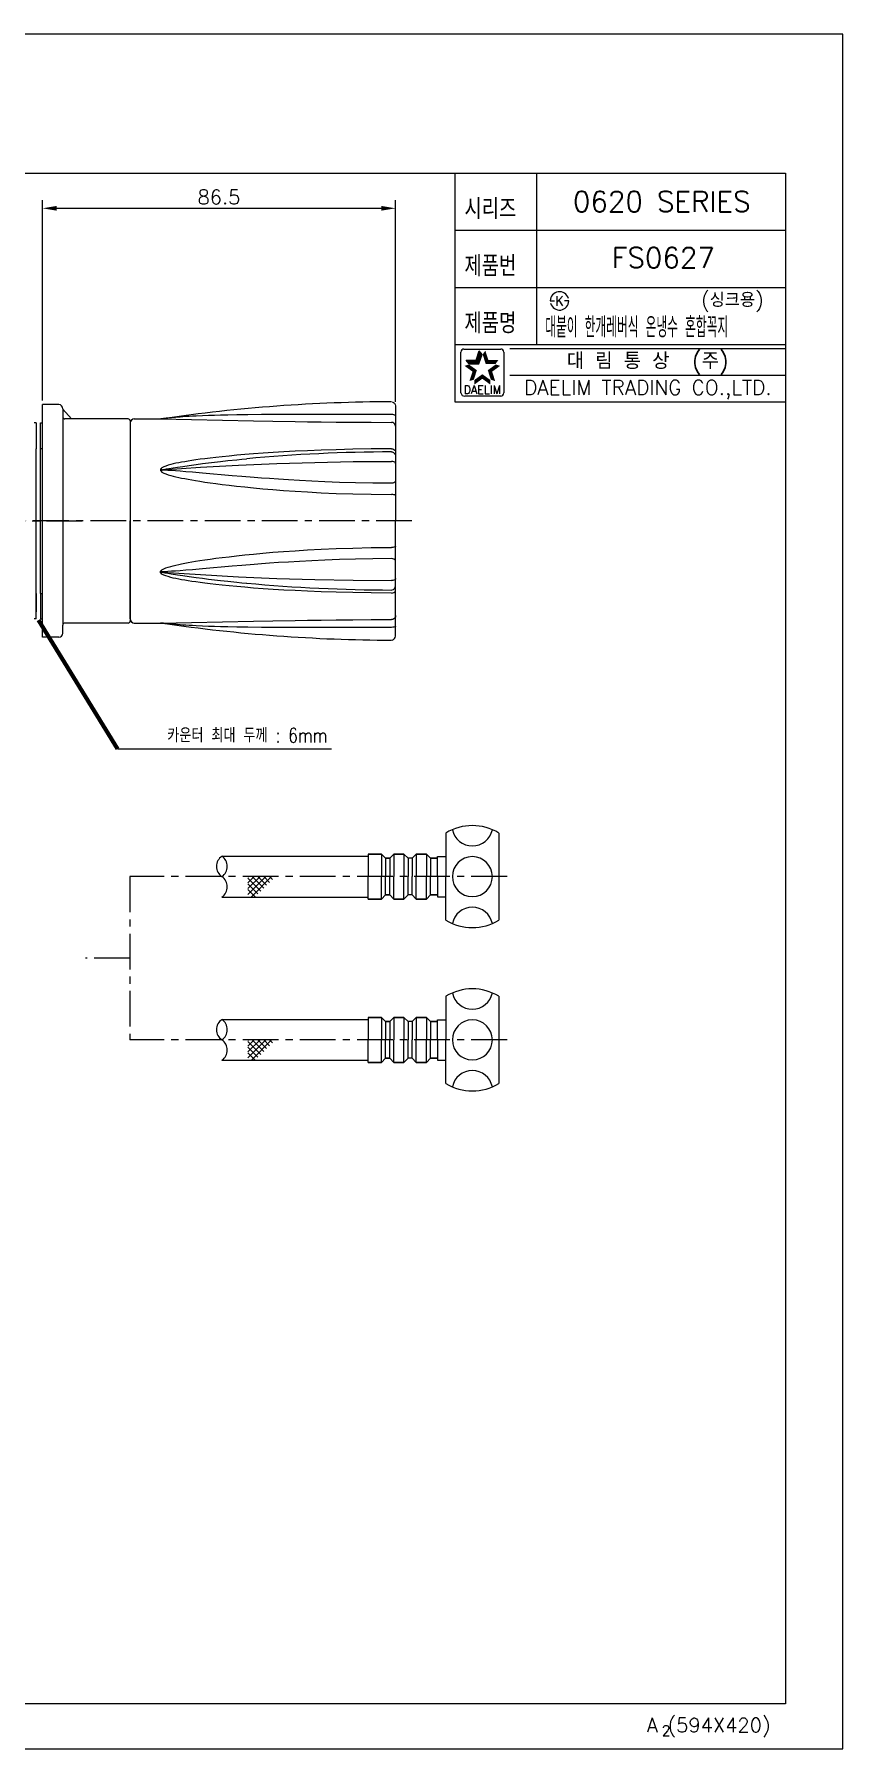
# Model space of a CAD drawing. Extents: x 26167 to 26761, y -5052 to -4632.
# Drawn here: x 26563.1 to 26761.1, y -5052.1 to -4632.1 of the extents above; entities that cross this region are included whole.
import ezdxf
from ezdxf.enums import TextEntityAlignment as Align

# ---------------------------------------------------------------- set-up
doc = ezdxf.new("R2010")
doc.units = 0
doc.header["$LTSCALE"] = 7
doc.header["$MEASUREMENT"] = 0
doc.linetypes.add('CENTER', pattern=[2, 1.25, -0.25, 0.25, -0.25])
doc.layers.get('0').update_dxf_attribs({"color": 2, "linetype": 'CONTINUOUS'})
doc.layers.get('DEFPOINTS').update_dxf_attribs({"linetype": 'CONTINUOUS'})
for name, color, linetype in [('CL', 1, 'CENTER'), ('D', 2, 'CONTINUOUS'), ('DIM', 2, 'CONTINUOUS'), ('DWG', 7, 'CONTINUOUS')]:
    doc.layers.add(name, color=color, linetype=linetype)
doc.styles.add('DD', font='romans', dxfattribs={"bigfont": 'hs'})
doc.styles.add('GHS', font='romans', dxfattribs={"bigfont": 'ghs'})
doc.styles.add('ROMANS', font='romans')
doc.dimstyles.new('CWC', dxfattribs={"dimscale": 0, "dimtxt": 3.5, "dimasz": 3.5, "dimexe": 2, "dimexo": 1, "dimgap": 1, "dimtad": 1, "dimdec": 4, "dimdsep": 46, "dimtxsty": 'DD', "dimcen": 3, "dimclrd": 2, "dimclre": 2, "dimclrt": 2, "dimadec": 3, "dimazin": 2, "dimtfac": 1, "dimtdec": 4, "dimtmove": 0, "dimatfit": 3, "dimfxl": 0, "dimtvp": 1, "dimtolj": 1, "dimtzin": 0, "dimlwd": -1, "dimlwe": -1, "dimarcsym": 0})
doc.dimstyles.new('STANDARD$7', dxfattribs={"dimtxt": 3.5, "dimasz": 3, "dimexe": 1, "dimexo": 1, "dimgap": 1, "dimtad": 1, "dimdec": 4, "dimzin": 0, "dimdsep": 46, "dimtxsty": 'GHS', "dimcen": 1, "dimclrd": 256, "dimclre": 256, "dimclrt": 2, "dimadec": 4, "dimazin": 0, "dimtfac": 1, "dimtdec": 4, "dimtmove": 2, "dimatfit": 2, "dimfxl": 0, "dimtolj": 1, "dimtzin": 0, "dimlwd": -1, "dimlwe": -1, "dimarcsym": 0})

# ---------------------------------------------------------------- blocks, each defined once
blk = doc.blocks.new('기본양식')
for p, q in [((-226.12, 442.54), (-820.12, 442.54)), ((-226.12, 22.54), (-226.12, 442.54)), ((-820.12, 22.54), (-226.12, 22.54))]:
    blk.add_line(p, q)
at = {"color": 4}
for p, q in [((-789.12, 408.54), (-240.12, 408.54)), ((-240.12, 408.54), (-240.12, 33.54)), ((-240.12, 33.54), (-789.12, 33.54))]:
    blk.add_line(p, q, dxfattribs=at)
at = {"color": 7}
for p, q in [((-321.12, 408.54), (-321.12, 352.54)), ((-301.12, 408.54), (-301.12, 366.54)), ((-321.12, 394.54), (-240.12, 394.54)), ((-321.12, 380.54), (-240.12, 380.54)), ((-321.12, 366.54), (-240.12, 366.54)), ((-321.12, 352.54), (-240.12, 352.54))]:
    blk.add_line(p, q, dxfattribs=at)
at = {"color": 2, "linetype": 'Continuous'}
for p, q in [((-318.89, 365.43), (-309.89, 365.43)), ((-307.62, 365.54), (-240.12, 365.54)), ((-319.64, 354.68), (-319.64, 364.68)), ((-309.14, 364.68), (-309.14, 354.68)), ((-307.62, 359.04), (-240.12, 359.04)), ((-309.89, 353.93), (-318.64, 353.93))]:
    blk.add_line(p, q, dxfattribs=at)
at = {"color": 2}
for p, q in [((-317.64, 361.81), (-318.31, 362.73)), ((-318.31, 362.73), (-315.88, 362.73)), ((-317.64, 361.81), (-315.22, 361.81)), ((-315.88, 362.73), (-315.13, 365.03)), ((-315.22, 361.81), (-314.47, 364.12)), ((-314.47, 364.12), (-315.13, 365.03))]:
    blk.add_line(p, q, dxfattribs=at)
at = {"color": 2, "linetype": 'Continuous'}
for centre, radius, start, end in [((-318.89, 364.68), 0.75, 90, 180), ((-309.89, 364.68), 0.75, 0, 90), ((-318.77, 354.8), 0.884, 188.1301, 278.1301), ((-309.89, 354.68), 0.75, 270, 0)]:
    blk.add_arc(centre, radius, start, end, dxfattribs=at)
at = {"color": 2}
for points in [[(-316.8, 359.9), (-315.72, 360.25), (-318.76, 361.32), (-317.69, 361.67)], [(-318.31, 362.73), (-317.64, 361.81), (-315.88, 362.73), (-315.22, 361.81)], [(-315.88, 362.73), (-315.22, 361.81), (-315.13, 365.03), (-314.47, 364.12)], [(-313.65, 365.03), (-314.32, 364.12), (-312.9, 362.73), (-313.57, 361.81)], [(-312.9, 362.73), (-313.57, 361.81), (-310.48, 362.73), (-311.14, 361.81)], [(-310.02, 361.32), (-311.1, 361.67), (-311.98, 359.9), (-313.06, 360.25)], [(-317.55, 357.59), (-316.47, 357.94), (-316.8, 359.9), (-315.72, 360.25)], [(-314.39, 358.15), (-314.39, 359.28), (-316.35, 356.72), (-316.35, 357.85)], [(-312.43, 356.72), (-312.43, 357.85), (-314.39, 358.15), (-314.39, 359.28)], [(-311.98, 359.9), (-313.06, 360.25), (-311.24, 357.59), (-312.31, 357.94)]]:
    blk.add_solid(points, dxfattribs=at)
at = {"layer": 'DIM'}
for p, q in [((-297.74, 377.23), (-297.24, 377.23)), ((-297.24, 377.23), (-296.74, 377.23)), ((-293.74, 377.23), (-294.24, 377.23)), ((-293.24, 377.23), (-293.74, 377.23))]:
    blk.add_line(p, q, dxfattribs=at)
for start, end in [(15, 180), (195, 0)]:
    blk.add_arc((-295.49, 377.23), 2.25, start, end, dxfattribs=at)
at = {"color": 7, "linetype": 'Continuous'}
for s, height, style, p in [('대 림 통 상  (주)', 4, 'GHS', (-273.86, 362.24)), ('DAELIM TRADING CO.,LTD.', 3.6, 'ROMANS', (-273.86, 355.47))]:
    blk.add_text(s, height=height, dxfattribs=dict(at, style=style)).set_placement(p, align=Align.MIDDLE)
at = {"color": 2, "linetype": 'Continuous', "style": 'ROMANS'}
blk.add_text('DAELIM', height=2, dxfattribs=at).set_placement((-314.39, 354.48), align=Align.CENTER)
at = {"color": 7, "style": 'GHS'}
for s, height, p in [('A (594X420)', 3.5, (-274.11, 26.57)), ('2', 2.5, (-270.45, 25.74))]:
    blk.add_text(s, height=height, dxfattribs=at).set_placement(p)
at = {"layer": 'DIM', "style": 'GHS', "width": 0.8}
for s, p in [('시리즈', (-318.78, 397.27)), ('제품번', (-318.78, 383.27)), ('제품명', (-318.78, 369.27))]:
    blk.add_text(s, height=5, dxfattribs=at).set_placement(p)
at = {"layer": 'DIM', "style": 'GHS'}
blk.add_text('K', height=2.39, dxfattribs=at).set_placement((-295.49, 377.23), align=Align.MIDDLE)
blk = doc.blocks.new('*D1')
at = {"layer": 'DEFPOINTS', "color": 0}
for p in [(26651.59, -4674.7), (26565.09, -4722.79), (26651.59, -4723.09)]:
    blk.add_point(p, dxfattribs=at)
at = {"layer": 'DWG', "color": 2}
for p, q in [((26565.09, -4721.79), (26565.09, -4672.7)), ((26651.59, -4722.09), (26651.59, -4672.7)), ((26568.59, -4674.7), (26648.09, -4674.7))]:
    blk.add_line(p, q, dxfattribs=at)
for points in [[(26568.59, -4674.12), (26568.59, -4675.28), (26565.09, -4674.7)], [(26648.09, -4674.12), (26648.09, -4675.28), (26651.59, -4674.7)]]:
    blk.add_solid(points, dxfattribs=at)
at = {"layer": 'DWG', "color": 2, "insert": (26608.34, -4671.95), "char_height": 3.5, "attachment_point": 5, "style": 'DD'}
blk.add_mtext('\\A1;86.5', dxfattribs=at)

msp = doc.modelspace()

# ---------------------------------------------------------------- linework, layer by layer
at = {"color": 7, "linetype": 'Continuous'}
for p, q in [((26563.59329, -4727.29355), (26563.09286, -4727.29355)), ((26563.59286, -4727.29355), (26563.59286, -4733.62197)), ((26564.59329, -4727.29355), (26565.09329, -4727.29355)), ((26564.59329, -4733.79359), (26564.59329, -4727.29355)), ((26564.59329, -4733.54359), (26565.09329, -4733.54359)), ((26563.59286, -4775.29355), (26563.59286, -4768.96511)), ((26564.59329, -4769.04359), (26565.09329, -4769.04359)), ((26564.59329, -4769.04359), (26564.59329, -4775.29355)), ((26564.59329, -4775.29355), (26565.09329, -4775.29355))]:
    msp.add_line(p, q, dxfattribs=at)
at = {"color": 0, "linetype": 'ByBlock', "lineweight": 20}
for p, q in [((26609.05036, -4833.42214), (26644.89806, -4833.42214)), ((26609.05036, -4843.42214), (26644.89806, -4843.42214)), ((26609.05036, -4873.42214), (26644.89806, -4873.42214)), ((26609.05036, -4883.42214), (26644.89806, -4883.42214))]:
    msp.add_line(p, q, dxfattribs=at)
at = {"color": 2}
for p, q in [((26615.43331, -4841.36941), (26618.38961, -4838.4131)), ((26615.43331, -4842.78362), (26619.80383, -4838.4131)), ((26615.43331, -4839.95519), (26616.9754, -4838.4131)), ((26615.43331, -4838.54098), (26615.56118, -4838.4131)), ((26618.5995, -4841.95767), (26615.43331, -4838.79148)), ((26617.89239, -4842.66478), (26615.43331, -4840.2057)), ((26617.18529, -4843.37189), (26615.43331, -4841.61991)), ((26616.209, -4843.42214), (26621.21804, -4838.4131)), ((26619.30661, -4841.25057), (26616.46914, -4838.4131)), ((26620.01371, -4840.54346), (26617.88336, -4838.4131)), ((26620.72082, -4839.83635), (26619.29757, -4838.4131)), ((26621.42793, -4839.12925), (26620.71178, -4838.4131)), ((26622.13503, -4838.42214), (26622.126, -4838.4131)), ((26615.43331, -4881.37844), (26618.38961, -4878.42214)), ((26615.43331, -4882.79265), (26619.80383, -4878.42214)), ((26615.43331, -4879.96423), (26616.9754, -4878.42214)), ((26615.43331, -4878.55001), (26615.56118, -4878.42214)), ((26618.5995, -4881.96671), (26615.43331, -4878.80052)), ((26617.89239, -4882.67381), (26615.43331, -4880.21473)), ((26616.209, -4883.43117), (26621.21804, -4878.42214)), ((26619.30661, -4881.2596), (26616.46914, -4878.42214)), ((26620.01371, -4880.55249), (26617.88336, -4878.42214)), ((26620.72082, -4879.84539), (26619.29757, -4878.42214)), ((26621.42793, -4879.13828), (26620.71178, -4878.42214)), ((26622.13503, -4878.43117), (26622.126, -4878.42214)), ((26617.18529, -4883.38092), (26615.43331, -4881.62895))]:
    msp.add_line(p, q, dxfattribs=at)
at = {"layer": 'CL'}
for p, q in [((26314.09286, -4751.29362), (26574.79612, -4751.29362)), ((26655.59329, -4751.29362), (26561.09286, -4751.29362)), ((26678.89806, -4838.42214), (26586.53927, -4838.42214)), ((26586.53927, -4838.42214), (26586.53927, -4878.42214)), ((26586.53927, -4858.42214), (26575.68075, -4858.42214)), ((26678.89806, -4878.42214), (26586.53927, -4878.42214))]:
    msp.add_line(p, q, dxfattribs=at)
at = {"layer": 'D'}
msp.add_line((26583.4444, -4807.15717), (26635.87199, -4807.15717), dxfattribs=at)
at = {"layer": 'D', "color": 2}
for centre, start, end in [((26610.77125, -4835.92214), 124.541798, 235.458202), ((26607.32947, -4835.92214), 304.541798, 55.458202), ((26607.32947, -4840.92214), 304.541798, 55.458202), ((26610.77125, -4875.92214), 124.541798, 235.458202), ((26607.32947, -4875.92214), 304.541798, 55.458202), ((26607.32947, -4880.92214), 304.541798, 55.458202)]:
    msp.add_arc(centre, 3.03504, start, end, dxfattribs=at)
at = {"layer": 'DIM'}
for p, q in [((26563.59286, -4727.29355), (26563.59329, -4727.29355)), ((26563.59286, -4775.29355), (26563.59329, -4775.29355))]:
    msp.add_line(p, q, dxfattribs=at)
at = {"layer": 'DWG'}
for p, q in [((26565.09329, -4724.94362), (26565.09329, -4722.79362)), ((26569.09329, -4722.79362), (26565.09329, -4722.79362)), ((26565.09329, -4779.79362), (26565.09329, -4724.78765)), ((26572.20379, -4726.29358), (26570.09329, -4723.86989)), ((26570.09329, -4723.86989), (26570.13171, -4776.60143)), ((26650.79451, -4722.11526), (26651.11125, -4722.2394)), ((26651.11125, -4722.2394), (26651.36819, -4722.46273)), ((26651.36819, -4722.46273), (26651.53533, -4722.7593)), ((26651.53533, -4722.7593), (26651.59329, -4723.09482)), ((26651.59329, -4723.09498), (26651.59329, -4751.29362)), ((26565.09329, -4727.29355), (26565.09329, -4725.21182)), ((26586.09329, -4726.29362), (26570.59329, -4726.29362)), ((26586.59329, -4726.79362), (26586.59329, -4775.79362)), ((26586.59329, -4727.29394), (26586.59329, -4751.29362)), ((26587.59329, -4726.29362), (26594.0037, -4726.29362)), ((26594.0037, -4726.29362), (26616.81315, -4726.75856)), ((26594.23181, -4726.2897), (26594.08633, -4726.29527)), ((26594.34146, -4726.27455), (26594.50906, -4726.25075)), ((26594.50906, -4726.25075), (26594.52087, -4726.24888)), ((26594.52087, -4726.25104), (26594.50906, -4726.25075)), ((26594.52088, -4726.25109), (26594.52088, -4726.24893)), ((26605.79227, -4725.46851), (26604.34144, -4725.52468)), ((26607.21525, -4725.42186), (26605.79227, -4725.46851)), ((26608.74836, -4725.37965), (26607.21525, -4725.42186)), ((26610.53037, -4725.33922), (26608.74836, -4725.37965)), ((26612.70039, -4725.29959), (26610.53037, -4725.33922)), ((26615.39845, -4725.26223), (26612.70039, -4725.29959)), ((26618.76575, -4725.23101), (26615.39845, -4725.26223)), ((26616.81315, -4726.75856), (26621.57079, -4726.84858)), ((26634.30562, -4725.20552), (26628.07678, -4725.20218)), ((26563.59286, -4768.96511), (26563.59286, -4733.62197)), ((26564.59329, -4769.04359), (26564.59329, -4733.54359)), ((26601.06165, -4737.69925), (26602.73732, -4737.46783)), ((26602.73732, -4737.46783), (26604.34247, -4737.25551)), ((26604.34247, -4737.25551), (26605.79086, -4737.07175)), ((26605.79086, -4737.07175), (26607.21223, -4736.89862)), ((26607.21223, -4736.89862), (26608.74442, -4736.71995)), ((26608.74442, -4736.71995), (26610.5261, -4736.52243)), ((26610.5261, -4736.52243), (26612.69623, -4736.29635)), ((26594.50906, -4738.77219), (26594.52087, -4738.77125)), ((26594.52088, -4738.81231), (26594.52088, -4738.73233)), ((26596.66904, -4738.35646), (26598.19983, -4738.11857)), ((26597.65517, -4739.02302), (26596.67242, -4738.95668)), ((26598.81232, -4739.10738), (26597.65517, -4739.02302)), ((26598.19983, -4738.11857), (26599.49889, -4737.92429)), ((26600.25288, -4739.21904), (26598.81232, -4739.10738)), ((26599.49889, -4737.92429), (26601.06165, -4737.69925)), ((26601.89299, -4739.35292), (26600.25288, -4739.21904)), ((26604.34144, -4739.56266), (26601.89299, -4739.35292)), ((26611.55817, -4740.19995), (26604.34144, -4739.56266)), ((26613.9746, -4740.40367), (26611.55817, -4740.19995)), ((26586.59329, -4775.29331), (26586.59329, -4751.29362)), ((26651.59329, -4779.49226), (26651.59329, -4751.29362)), ((26611.55817, -4762.3873), (26604.34144, -4763.02458)), ((26613.9746, -4762.18357), (26611.55817, -4762.3873)), ((26594.50906, -4763.81506), (26594.52087, -4763.816)), ((26594.52088, -4763.77494), (26594.52088, -4763.85491)), ((26596.66904, -4764.23079), (26598.19983, -4764.46868)), ((26597.65517, -4763.56423), (26596.67242, -4763.63057)), ((26598.81232, -4763.47987), (26597.65517, -4763.56423)), ((26598.19983, -4764.46868), (26599.49889, -4764.66296)), ((26600.25288, -4763.36821), (26598.81232, -4763.47987)), ((26599.49889, -4764.66296), (26601.06165, -4764.888)), ((26601.89299, -4763.23433), (26600.25288, -4763.36821)), ((26601.06165, -4764.888), (26602.73732, -4765.11941)), ((26604.34144, -4763.02458), (26601.89299, -4763.23433)), ((26602.73732, -4765.11941), (26604.34247, -4765.33173)), ((26604.34247, -4765.33173), (26605.79086, -4765.5155)), ((26605.79086, -4765.5155), (26607.21223, -4765.68863)), ((26607.21223, -4765.68863), (26608.74442, -4765.8673)), ((26608.74442, -4765.8673), (26610.5261, -4766.06482)), ((26610.5261, -4766.06482), (26612.69623, -4766.2909)), ((26563.59286, -4769.04362), (26563.59286, -4773.54362)), ((26563.59286, -4775.29355), (26563.09286, -4775.29355)), ((26565.09329, -4779.79362), (26565.09329, -4775.29355)), ((26570.09329, -4778.79362), (26570.09329, -4776.79362)), ((26586.09329, -4776.29362), (26570.59329, -4776.29362)), ((26587.59329, -4776.29362), (26594.0037, -4776.29362)), ((26594.0037, -4776.29362), (26616.81315, -4775.82869)), ((26594.23181, -4776.29755), (26594.08633, -4776.29198)), ((26594.34146, -4776.3127), (26594.50906, -4776.3365)), ((26594.52087, -4776.33621), (26594.50906, -4776.3365)), ((26594.50906, -4776.3365), (26594.52087, -4776.33837)), ((26594.52088, -4776.33616), (26594.52088, -4776.33832)), ((26605.79227, -4777.11873), (26604.34144, -4777.06256)), ((26607.21525, -4777.16539), (26605.79227, -4777.11873)), ((26608.74836, -4777.2076), (26607.21525, -4777.16539)), ((26610.53037, -4777.24803), (26608.74836, -4777.2076)), ((26612.70039, -4777.28766), (26610.53037, -4777.24803)), ((26615.39845, -4777.32502), (26612.70039, -4777.28766)), ((26618.76575, -4777.35624), (26615.39845, -4777.32502)), ((26616.81315, -4775.82869), (26621.57079, -4775.73867)), ((26634.30562, -4777.38173), (26628.07678, -4777.38507)), ((26651.53533, -4779.82795), (26651.59329, -4779.49243)), ((26569.09329, -4779.79362), (26565.09329, -4779.79362)), ((26650.79451, -4780.47199), (26651.11125, -4780.34785)), ((26651.11125, -4780.34785), (26651.36819, -4780.12452)), ((26651.36819, -4780.12452), (26651.53533, -4779.82795)), ((26676.89806, -4827.74506), (26676.89806, -4849.09922)), ((26644.89806, -4832.92214), (26644.89806, -4838.42214)), ((26648.13862, -4832.92214), (26648.13862, -4838.42214)), ((26649.13862, -4833.92214), (26649.13862, -4838.42214)), ((26650.1575, -4833.92214), (26650.1575, -4838.42214)), ((26651.1575, -4832.92214), (26651.1575, -4838.42214)), ((26653.63862, -4832.92214), (26653.63862, -4838.42214)), ((26655.6575, -4833.92214), (26654.63862, -4833.92214)), ((26654.63862, -4833.92214), (26654.63862, -4838.42214)), ((26655.6575, -4833.92214), (26655.6575, -4838.42214)), ((26656.6575, -4832.92214), (26656.6575, -4838.42214)), ((26659.13862, -4832.92214), (26659.13862, -4838.42214)), ((26660.13862, -4833.92214), (26660.13862, -4838.42214)), ((26661.89806, -4838.42214), (26661.89806, -4833.47214)), ((26661.89806, -4833.47214), (26663.89806, -4833.47214)), ((26644.89806, -4843.92214), (26644.89806, -4838.42214)), ((26648.13862, -4843.92214), (26648.13862, -4838.42214)), ((26649.13862, -4842.92214), (26649.13862, -4838.42214)), ((26650.1575, -4842.92214), (26650.1575, -4838.42214)), ((26651.1575, -4843.92214), (26651.1575, -4838.42214)), ((26653.63862, -4843.92214), (26653.63862, -4838.42214)), ((26654.63862, -4842.92214), (26654.63862, -4838.42214)), ((26655.6575, -4842.92214), (26655.6575, -4838.42214)), ((26656.6575, -4843.92214), (26656.6575, -4838.42214)), ((26659.13862, -4843.92214), (26659.13862, -4838.42214)), ((26660.13862, -4842.92214), (26660.13862, -4838.42214)), ((26661.89806, -4838.42214), (26661.89806, -4843.37214)), ((26655.6575, -4842.92214), (26654.63862, -4842.92214)), ((26661.89806, -4843.37214), (26663.89806, -4843.37214)), ((26676.89806, -4867.74506), (26676.89806, -4889.09922)), ((26644.89806, -4872.92214), (26644.89806, -4878.42214)), ((26648.13862, -4872.92214), (26648.13862, -4878.42214)), ((26649.13862, -4873.92214), (26649.13862, -4878.42214)), ((26650.1575, -4873.92214), (26650.1575, -4878.42214)), ((26651.1575, -4872.92214), (26651.1575, -4878.42214)), ((26653.63862, -4872.92214), (26653.63862, -4878.42214)), ((26655.6575, -4873.92214), (26654.63862, -4873.92214)), ((26654.63862, -4873.92214), (26654.63862, -4878.42214)), ((26655.6575, -4873.92214), (26655.6575, -4878.42214)), ((26656.6575, -4872.92214), (26656.6575, -4878.42214)), ((26659.13862, -4872.92214), (26659.13862, -4878.42214)), ((26660.13862, -4873.92214), (26660.13862, -4878.42214)), ((26661.89806, -4878.42214), (26661.89806, -4873.47214)), ((26661.89806, -4873.47214), (26663.89806, -4873.47214)), ((26644.89806, -4883.92214), (26644.89806, -4878.42214)), ((26648.13862, -4883.92214), (26648.13862, -4878.42214)), ((26649.13862, -4882.92214), (26649.13862, -4878.42214)), ((26650.1575, -4882.92214), (26650.1575, -4878.42214)), ((26651.1575, -4883.92214), (26651.1575, -4878.42214)), ((26653.63862, -4883.92214), (26653.63862, -4878.42214)), ((26654.63862, -4882.92214), (26654.63862, -4878.42214)), ((26655.6575, -4882.92214), (26655.6575, -4878.42214)), ((26656.6575, -4883.92214), (26656.6575, -4878.42214)), ((26659.13862, -4883.92214), (26659.13862, -4878.42214)), ((26660.13862, -4882.92214), (26660.13862, -4878.42214)), ((26661.89806, -4878.42214), (26661.89806, -4883.37214)), ((26655.6575, -4882.92214), (26654.63862, -4882.92214)), ((26661.89806, -4883.37214), (26663.89806, -4883.37214))]:
    msp.add_line(p, q, dxfattribs=at)
at = {"layer": 'DWG', "lineweight": 20}
for p, q in [((26663.89806, -4827.74506), (26663.89806, -4838.42214)), ((26663.89806, -4849.09922), (26663.89806, -4838.42214)), ((26663.89806, -4867.74506), (26663.89806, -4878.42214)), ((26663.89806, -4889.09922), (26663.89806, -4878.42214))]:
    msp.add_line(p, q, dxfattribs=at)
at = {"layer": 'DWG', "lineweight": 30}
for p, q in [((26644.89806, -4832.92214), (26648.13862, -4832.92214)), ((26649.13862, -4833.92214), (26648.13862, -4832.92214)), ((26649.13862, -4833.92214), (26650.1575, -4833.92214)), ((26650.1575, -4833.92214), (26651.1575, -4832.92214)), ((26651.1575, -4832.92214), (26653.63862, -4832.92214)), ((26654.63862, -4833.92214), (26653.63862, -4832.92214)), ((26655.6575, -4833.92214), (26656.6575, -4832.92214)), ((26656.6575, -4832.92214), (26659.13862, -4832.92214)), ((26660.13862, -4833.92214), (26659.13862, -4832.92214)), ((26660.13862, -4833.92214), (26661.89806, -4833.92214)), ((26644.89806, -4843.92214), (26648.13862, -4843.92214)), ((26649.13862, -4842.92214), (26648.13862, -4843.92214)), ((26649.13862, -4842.92214), (26650.1575, -4842.92214)), ((26650.1575, -4842.92214), (26651.1575, -4843.92214)), ((26651.1575, -4843.92214), (26653.63862, -4843.92214)), ((26654.63862, -4842.92214), (26653.63862, -4843.92214)), ((26655.6575, -4842.92214), (26656.6575, -4843.92214)), ((26656.6575, -4843.92214), (26659.13862, -4843.92214)), ((26660.13862, -4842.92214), (26659.13862, -4843.92214)), ((26660.13862, -4842.92214), (26661.89806, -4842.92214)), ((26644.89806, -4872.92214), (26648.13862, -4872.92214)), ((26649.13862, -4873.92214), (26648.13862, -4872.92214)), ((26649.13862, -4873.92214), (26650.1575, -4873.92214)), ((26650.1575, -4873.92214), (26651.1575, -4872.92214)), ((26651.1575, -4872.92214), (26653.63862, -4872.92214)), ((26654.63862, -4873.92214), (26653.63862, -4872.92214)), ((26655.6575, -4873.92214), (26656.6575, -4872.92214)), ((26656.6575, -4872.92214), (26659.13862, -4872.92214)), ((26660.13862, -4873.92214), (26659.13862, -4872.92214)), ((26660.13862, -4873.92214), (26661.89806, -4873.92214)), ((26644.89806, -4883.92214), (26648.13862, -4883.92214)), ((26649.13862, -4882.92214), (26648.13862, -4883.92214)), ((26649.13862, -4882.92214), (26650.1575, -4882.92214)), ((26650.1575, -4882.92214), (26651.1575, -4883.92214)), ((26651.1575, -4883.92214), (26653.63862, -4883.92214)), ((26654.63862, -4882.92214), (26653.63862, -4883.92214)), ((26655.6575, -4882.92214), (26656.6575, -4883.92214)), ((26656.6575, -4883.92214), (26659.13862, -4883.92214)), ((26660.13862, -4882.92214), (26659.13862, -4883.92214)), ((26660.13862, -4882.92214), (26661.89806, -4882.92214))]:
    msp.add_line(p, q, dxfattribs=at)
at = {"layer": 'DWG'}
for points in [[(26594.0037, -4726.29362), (26594.17284, -4726.28885), (26594.34146, -4726.27455)], [(26594.52087, -4726.25101), (26594.3768, -4726.27493), (26594.23181, -4726.2897)], [(26595.41163, -4726.14793), (26594.74184, -4726.22456), (26594.52088, -4726.25109)], [(26604.34144, -4725.52468), (26602.73387, -4725.59849), (26601.89299, -4725.64247), (26601.05858, -4725.69005), (26600.25288, -4725.73998), (26599.49794, -4725.79055), (26598.81232, -4725.83988), (26598.20136, -4725.88684), (26597.65517, -4725.93148), (26597.14745, -4725.97545), (26596.67242, -4726.01899), (26596.23596, -4726.06124), (26595.83222, -4726.10247), (26595.41163, -4726.14793)], [(26628.07678, -4725.20218), (26622.94433, -4725.21038), (26620.74473, -4725.21914), (26618.76575, -4725.23101)], [(26621.57079, -4726.84858), (26626.98795, -4726.94004), (26630.03598, -4726.98516), (26633.37462, -4727.02863), (26637.05197, -4727.06874), (26641.11603, -4727.10306), (26645.61446, -4727.1284), (26650.59325, -4727.14084)], [(26650.59075, -4725.22448), (26645.99999, -4725.22281), (26634.30562, -4725.20552)], [(26651.59329, -4725.55058), (26651.54405, -4725.44931), (26651.40158, -4725.35822), (26651.18005, -4725.28604), (26650.90084, -4725.23974), (26650.59075, -4725.22394)], [(26651.59329, -4728.10743), (26651.54466, -4727.80982), (26651.40931, -4727.54901), (26651.19383, -4727.33495), (26650.91288, -4727.192), (26650.59314, -4727.14134)], [(26650.59325, -4733.62866), (26645.61901, -4733.66289), (26641.12412, -4733.73356), (26637.06275, -4733.83147), (26633.3874, -4733.94934), (26630.05024, -4734.08165), (26627.00331, -4734.22448), (26624.19864, -4734.3754), (26621.58792, -4734.53352), (26619.13328, -4734.6986), (26616.83143, -4734.86868), (26614.68172, -4735.04159), (26612.68347, -4735.21511), (26610.83595, -4735.38702), (26609.13827, -4735.55549), (26607.5829, -4735.72081), (26606.16656, -4735.88264), (26604.87797, -4736.0409), (26603.70574, -4736.19535), (26602.63842, -4736.34574), (26601.66456, -4736.4919), (26600.77273, -4736.63393), (26599.95158, -4736.77216), (26599.18982, -4736.90724), (26598.4763, -4737.04025), (26597.80128, -4737.17499), (26597.15603, -4737.31734), (26596.53033, -4737.47356), (26595.92035, -4737.64885), (26595.34707, -4737.84019), (26594.81136, -4738.04946), (26594.37469, -4738.28208), (26594.08633, -4738.54588)], [(26594.52088, -4738.77128), (26603.81592, -4738.14776), (26613.13796, -4737.63487), (26622.48175, -4737.23291), (26631.842, -4736.94209), (26641.21343, -4736.7626), (26650.59075, -4736.69451)], [(26612.69623, -4736.29635), (26613.97065, -4736.17075), (26615.10987, -4736.06282)], [(26650.59075, -4734.37068), (26650.79455, -4734.39114), (26651.1113, -4734.51528), (26651.36823, -4734.73857), (26651.53534, -4735.03509), (26651.59329, -4735.37051)], [(26651.59329, -4737.19426), (26651.54451, -4737.04), (26651.40878, -4736.90487), (26651.19274, -4736.79405), (26650.91112, -4736.72019), (26650.59075, -4736.69426)], [(26650.59313, -4733.62906), (26650.9012, -4733.66339), (26651.17119, -4733.759), (26651.3928, -4733.91124), (26651.5408, -4734.10975), (26651.59329, -4734.33567)], [(26594.08633, -4738.54588), (26594.04065, -4738.62437), (26594.01296, -4738.70777), (26594.0037, -4738.79362)], [(26594.50906, -4738.77219), (26594.34154, -4738.78408), (26594.17292, -4738.79124), (26594.0037, -4738.79362)], [(26594.0037, -4738.79362), (26594.01316, -4738.88054), (26594.04092, -4738.96435), (26594.08633, -4739.04255)], [(26594.52089, -4738.73256), (26594.3768, -4738.67538), (26594.23182, -4738.6131), (26594.08633, -4738.54588)], [(26594.52087, -4738.81201), (26594.3768, -4738.89298), (26594.23181, -4738.9699), (26594.08633, -4739.04255)], [(26594.08633, -4739.04255), (26594.37326, -4739.31138), (26594.80892, -4739.55176), (26595.34396, -4739.77056), (26595.91651, -4739.973), (26596.52555, -4740.16045), (26597.15004, -4740.32908), (26597.79407, -4740.48405), (26598.4679, -4740.63178), (26599.18033, -4740.77852), (26599.94101, -4740.9287), (26600.76109, -4741.08364), (26601.65186, -4741.2442), (26602.62469, -4741.41088), (26603.69103, -4741.58393), (26604.86235, -4741.76334), (26606.15009, -4741.94895), (26607.56569, -4742.14061), (26609.12043, -4742.3384), (26610.8177, -4742.54202), (26612.66497, -4742.75199), (26614.66322, -4742.96626), (26616.81315, -4743.18215), (26619.11545, -4743.39688), (26621.57079, -4743.60759), (26624.18237, -4743.8116), (26626.98795, -4744.00836), (26630.03598, -4744.19647), (26633.37462, -4744.37242), (26637.05197, -4744.53058), (26641.11603, -4744.66298), (26645.61446, -4744.75912), (26650.59325, -4744.80581)], [(26594.50906, -4738.77219), (26594.51043, -4738.75771), (26594.51442, -4738.74402), (26594.52087, -4738.73144)], [(26594.52087, -4738.81316), (26594.51442, -4738.80053), (26594.51044, -4738.78676), (26594.50906, -4738.77219)], [(26594.52088, -4738.73233), (26594.74118, -4738.6806), (26595.03961, -4738.62345), (26595.40847, -4738.5605), (26596.66904, -4738.35646)], [(26595.04168, -4738.86032), (26594.74184, -4738.83777), (26594.52088, -4738.81231)], [(26596.67242, -4738.95668), (26595.83222, -4738.90506), (26595.04168, -4738.86032)], [(26650.59075, -4742.06348), (26645.99999, -4742.02656), (26641.76925, -4741.94577), (26637.87547, -4741.83308), (26634.30562, -4741.69839), (26631.04527, -4741.54979), (26628.07678, -4741.39366), (26625.3824, -4741.23505), (26622.94433, -4741.07798), (26620.74473, -4740.92593), (26618.76575, -4740.78133), (26616.98958, -4740.64568), (26613.9746, -4740.40367)], [(26651.59329, -4741.40825), (26651.54405, -4741.6113), (26651.40158, -4741.79399), (26651.18005, -4741.93877), (26650.90084, -4742.03167), (26650.59075, -4742.06344)], [(26651.59329, -4745.06541), (26651.54466, -4744.98547), (26651.40931, -4744.91542), (26651.19383, -4744.85793), (26650.91288, -4744.81954), (26650.59314, -4744.80593)], [(26594.08633, -4763.5447), (26594.37326, -4763.27586), (26594.80892, -4763.03549), (26595.34396, -4762.81669), (26595.91651, -4762.61425), (26596.52555, -4762.4268), (26597.15004, -4762.25817), (26597.79407, -4762.1032), (26598.4679, -4761.95547), (26599.18033, -4761.80873), (26599.94101, -4761.65855), (26600.76109, -4761.50361), (26601.65186, -4761.34305), (26602.62469, -4761.17637), (26603.69103, -4761.00332), (26604.86235, -4760.82391), (26606.15009, -4760.6383), (26607.56569, -4760.44664), (26609.12043, -4760.24885), (26610.8177, -4760.04523), (26612.66497, -4759.83526), (26614.66322, -4759.62099), (26616.81315, -4759.4051), (26619.11545, -4759.19037), (26621.57079, -4758.97966), (26624.18237, -4758.77565), (26626.98795, -4758.57889), (26630.03598, -4758.39078), (26633.37462, -4758.21483), (26637.05197, -4758.05667), (26641.11603, -4757.92427), (26645.61446, -4757.82813), (26650.59325, -4757.78144)], [(26651.59329, -4757.52184), (26651.54466, -4757.60178), (26651.40931, -4757.67183), (26651.19383, -4757.72932), (26650.91288, -4757.76771), (26650.59314, -4757.78132)], [(26650.59075, -4760.52377), (26645.99999, -4760.56069), (26641.76925, -4760.64148), (26637.87547, -4760.75417), (26634.30562, -4760.88886), (26631.04527, -4761.03746), (26628.07678, -4761.19358), (26625.3824, -4761.3522), (26622.94433, -4761.50927), (26620.74473, -4761.66132), (26618.76575, -4761.80592), (26616.98958, -4761.94157), (26613.9746, -4762.18357)], [(26651.59329, -4761.179), (26651.54405, -4760.97595), (26651.40158, -4760.79326), (26651.18005, -4760.64848), (26650.90084, -4760.55558), (26650.59075, -4760.52381)], [(26594.0037, -4763.79362), (26594.01316, -4763.70671), (26594.04092, -4763.6229), (26594.08633, -4763.5447)], [(26594.08633, -4764.04137), (26594.04065, -4763.96288), (26594.01296, -4763.87948), (26594.0037, -4763.79362)], [(26594.50906, -4763.81506), (26594.34154, -4763.80317), (26594.17292, -4763.79601), (26594.0037, -4763.79362)], [(26594.52087, -4763.77524), (26594.3768, -4763.69427), (26594.23181, -4763.61735), (26594.08633, -4763.5447)], [(26594.52089, -4763.85469), (26594.3768, -4763.91187), (26594.23182, -4763.97415), (26594.08633, -4764.04137)], [(26650.59325, -4768.95858), (26645.61901, -4768.92436), (26641.12412, -4768.85369), (26637.06275, -4768.75578), (26633.3874, -4768.63791), (26630.05024, -4768.5056), (26627.00331, -4768.36277), (26624.19864, -4768.21185), (26621.58792, -4768.05373), (26619.13328, -4767.88865), (26616.83143, -4767.71857), (26614.68172, -4767.54566), (26612.68347, -4767.37214), (26610.83595, -4767.20023), (26609.13827, -4767.03176), (26607.5829, -4766.86644), (26606.16656, -4766.70461), (26604.87797, -4766.54635), (26603.70574, -4766.39189), (26602.63842, -4766.24151), (26601.66456, -4766.09535), (26600.77273, -4765.95332), (26599.95158, -4765.81509), (26599.18982, -4765.68001), (26598.4763, -4765.547), (26597.80128, -4765.41226), (26597.15603, -4765.26991), (26596.53033, -4765.11369), (26595.92035, -4764.9384), (26595.34707, -4764.74706), (26594.81136, -4764.53779), (26594.37469, -4764.30517), (26594.08633, -4764.04137)], [(26594.52087, -4763.77409), (26594.51442, -4763.78671), (26594.51044, -4763.80049), (26594.50906, -4763.81506)], [(26594.50906, -4763.81506), (26594.51043, -4763.82954), (26594.51442, -4763.84323), (26594.52087, -4763.85581)], [(26595.04168, -4763.72693), (26594.74184, -4763.74948), (26594.52088, -4763.77494)], [(26594.52088, -4763.81597), (26603.81592, -4764.43949), (26613.13796, -4764.95238), (26622.48175, -4765.35434), (26631.842, -4765.64515), (26641.21343, -4765.82465), (26650.59075, -4765.89273)], [(26594.52088, -4763.85491), (26594.74118, -4763.90665), (26595.03961, -4763.9638), (26595.40847, -4764.02675), (26596.66904, -4764.23079)], [(26596.67242, -4763.63057), (26595.83222, -4763.68219), (26595.04168, -4763.72693)], [(26612.69623, -4766.2909), (26613.97065, -4766.4165), (26615.10987, -4766.52443)], [(26651.59329, -4765.39299), (26651.54451, -4765.54725), (26651.40878, -4765.68237), (26651.19274, -4765.7932), (26650.91112, -4765.86706), (26650.59075, -4765.89299)], [(26650.59075, -4768.21657), (26650.79455, -4768.19611), (26651.1113, -4768.07197), (26651.36823, -4767.84868), (26651.53534, -4767.55216), (26651.59329, -4767.21674)], [(26650.59313, -4768.95819), (26650.9012, -4768.92386), (26651.17119, -4768.82825), (26651.3928, -4768.67601), (26651.5408, -4768.4775), (26651.59329, -4768.25158)], [(26651.59329, -4774.47982), (26651.54466, -4774.77743), (26651.40931, -4775.03824), (26651.19383, -4775.2523), (26650.91288, -4775.39525), (26650.59314, -4775.44591)], [(26594.0037, -4776.29362), (26594.17284, -4776.2984), (26594.34146, -4776.3127)], [(26594.52087, -4776.33624), (26594.3768, -4776.31232), (26594.23181, -4776.29755)], [(26595.41163, -4776.43932), (26594.74184, -4776.36268), (26594.52088, -4776.33616)], [(26604.34144, -4777.06256), (26602.73387, -4776.98876), (26601.89299, -4776.94478), (26601.05858, -4776.8972), (26600.25288, -4776.84727), (26599.49794, -4776.7967), (26598.81232, -4776.74737), (26598.20136, -4776.70041), (26597.65517, -4776.65577), (26597.14745, -4776.6118), (26596.67242, -4776.56826), (26596.23596, -4776.52601), (26595.83222, -4776.48478), (26595.41163, -4776.43932)], [(26628.07678, -4777.38507), (26622.94433, -4777.37687), (26620.74473, -4777.36811), (26618.76575, -4777.35624)], [(26621.57079, -4775.73867), (26626.98795, -4775.64721), (26630.03598, -4775.60209), (26633.37462, -4775.55862), (26637.05197, -4775.51851), (26641.11603, -4775.48419), (26645.61446, -4775.45885), (26650.59325, -4775.44641)], [(26650.59075, -4777.36277), (26645.99999, -4777.36444), (26634.30562, -4777.38173)], [(26651.59329, -4777.03667), (26651.54405, -4777.13794), (26651.40158, -4777.22903), (26651.18005, -4777.30121), (26650.90084, -4777.34751), (26650.59075, -4777.36331)]]:
    msp.add_lwpolyline(points, dxfattribs=at)
for centre, radius, start, end in [((26569.09329, -4723.79362), 1, 0, 90), ((26651.6304, -5116.65974), 394.5657, 90.15097, 98.3222355), ((26570.59329, -4725.79362), 0.5, 180, 270), ((26586.09329, -4726.79362), 0.5, 0, 90), ((26587.59329, -4727.29362), 1, 90, 180), ((26651.63044, -5128.93474), 394.5657, 90.150977, 95.3089936), ((26651.63044, -4373.65251), 394.5657, 264.6910064, 269.849023), ((26587.59329, -4775.29362), 1, 180, 270), ((26569.09329, -4778.79362), 1, 270, 0), ((26570.59329, -4776.79362), 0.5, 90, 180), ((26586.09329, -4775.79362), 0.5, 270, 0), ((26651.6304, -4385.92751), 394.5657, 261.6777645, 269.84903)]:
    msp.add_arc(centre, radius, start, end, dxfattribs=at)
at = {"layer": 'DWG', "lineweight": 20}
for centre, radius, start, end in [((26670.39806, -4838.42214), 12.5, 58.6677485, 121.3322515), ((26670.39806, -4825.90987), 5.00247, 191.6746662, 348.3253338), ((26670.39806, -4838.42214), 4.89898, 0, 180), ((26670.39806, -4838.42214), 4.89898, 180, 0), ((26670.39806, -4850.93441), 5.00247, 11.6746662, 168.3253338), ((26670.39806, -4838.42214), 12.5, 238.6677485, 301.3322515), ((26670.39806, -4878.42214), 12.5, 58.6677485, 121.3322515), ((26670.39806, -4865.90987), 5.00247, 191.6746662, 348.3253338), ((26670.39806, -4878.42214), 4.89898, 0, 180), ((26670.39806, -4878.42214), 4.89898, 180, 0), ((26670.39806, -4890.93441), 5.00247, 11.6746662, 168.3253338), ((26670.39806, -4878.42214), 12.5, 238.6677485, 301.3322515)]:
    msp.add_arc(centre, radius, start, end, dxfattribs=at)

# ---------------------------------------------------------------- block references
at = {"layer": 'DIM'}
msp.add_blockref('기본양식', (26987.23461, -5074.61434), dxfattribs=at)

# ---------------------------------------------------------------- texts
at = {"color": 7, "style": 'GHS'}
for s, p in [('0620 SERIES', (26716.79155, -4673.04417)), ('FS0627', (26717.17067, -4686.80003))]:
    msp.add_text(s, height=5, dxfattribs=at).set_placement(p, align=Align.MIDDLE)
at = {"style": 'GHS'}
msp.add_text('(싱크용)', height=3.5, dxfattribs=at).set_placement((26726.43543, -4698.88869))
at = {"style": 'GHS', "width": 0.5}
msp.add_text('대붙이 한개레버식 온냉수 혼합꼭지', height=5, dxfattribs=at).set_placement((26688.24895, -4706.35061))
at = {"layer": 'D', "style": 'GHS', "width": 0.8}
msp.add_text('카운터 최대 두께 : 6mm', height=3.5, dxfattribs=at).set_placement((26634.88147, -4805.55553), align=Align.RIGHT)

# ---------------------------------------------------------------- dimensions: what is measured, and where the dimension line sits
at = {"layer": 'DWG'}
dim = msp.add_linear_dim(base=(26651.59329, -4674.69881), p1=(26565.09329, -4722.79362), p2=(26651.59329, -4723.09498), dimstyle='CWC', override={"dimscale": 1}, dxfattribs=at)
dim.commit()
dim.dimension.update_dxf_attribs({"geometry": '*D1', "text_midpoint": (26608.34329, -4671.94881)})

# ---------------------------------------------------------------- leaders
at = {"layer": 'D'}
msp.add_leader([(26564.12046, -4775.62539), (26583.4444, -4807.15717)], dimstyle='STANDARD$7', override={"dimexe": 2, "dimexo": 1, "dimtad": 0, "dimcen": 0, "dimclrd": 256, "dimclre": 256, "dimclrt": 256, "dimadec": 4, "dimtfac": 0.5, "dimtix": 1, "dimtofl": 1, "dimtmove": 2, "dimlwd": 65535, "dimlwe": 65535}, dxfattribs=at)

doc.saveas('drawing.dxf')
